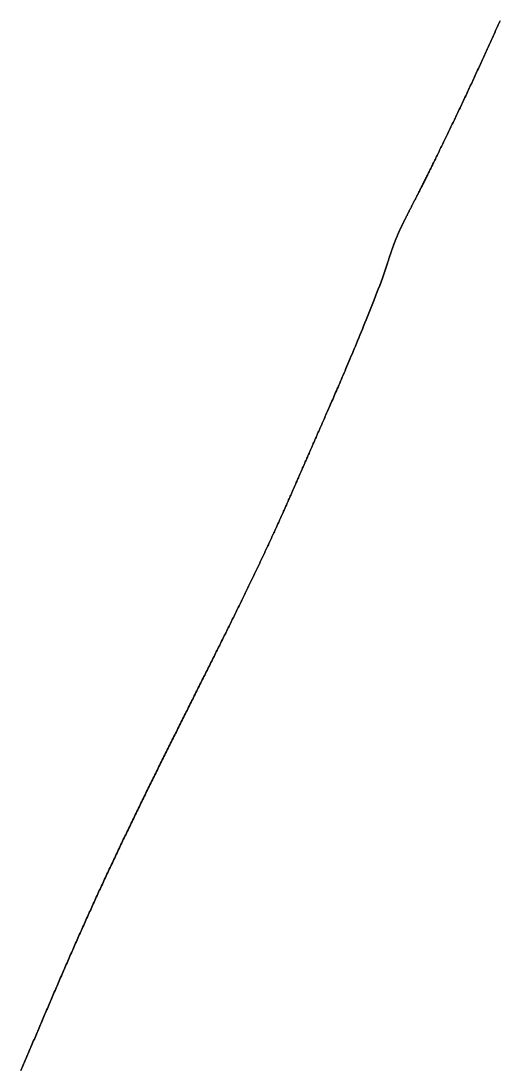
# Model space of a CAD drawing. Header units: inches. Extents: x 130170 to 284068, y 377793 to 804530.
# Drawn here: x 259416.4 to 259445.7, y 738985.9 to 739050.2 of the extents above; entities that cross this region are included whole.
import ezdxf

# ---------------------------------------------------------------- set-up
doc = ezdxf.new("R2010")
doc.units = ezdxf.units.IN
doc.header["$MEASUREMENT"] = 0
doc.layers.add('muni_il', color=7, linetype='Continuous')

msp = doc.modelspace()

# ---------------------------------------------------------------- linework, layer by layer
at = {"layer": 'muni_il'}
for points in [[(259416.413, 738985.907), (259416.453, 738986.002), (259416.493, 738986.097), (259416.534, 738986.193), (259416.574, 738986.288), (259416.615, 738986.384), (259416.655, 738986.48), (259416.696, 738986.576), (259416.737, 738986.672), (259416.777, 738986.768), (259416.818, 738986.865), (259416.859, 738986.961), (259416.9, 738987.058), (259416.941, 738987.155), (259416.982, 738987.252), (259417.023, 738987.349), (259417.064, 738987.446), (259417.106, 738987.543), (259417.147, 738987.641), (259417.188, 738987.738), (259417.23, 738987.836), (259417.271, 738987.934), (259417.313, 738988.032), (259417.354, 738988.13), (259417.396, 738988.228), (259417.438, 738988.326), (259417.479, 738988.424), (259417.521, 738988.523), (259417.563, 738988.621), (259417.605, 738988.72), (259417.647, 738988.818), (259417.689, 738988.917), (259417.731, 738989.016), (259417.773, 738989.115), (259417.815, 738989.214), (259417.857, 738989.313), (259417.899, 738989.412), (259417.942, 738989.511), (259417.984, 738989.611), (259418.026, 738989.71), (259418.069, 738989.809), (259418.111, 738989.909), (259418.154, 738990.008), (259418.196, 738990.108), (259418.239, 738990.207), (259418.282, 738990.307), (259418.325, 738990.407), (259418.367, 738990.507), (259418.41, 738990.607), (259418.453, 738990.706), (259418.496, 738990.806), (259418.539, 738990.906), (259418.582, 738991.006), (259418.625, 738991.106), (259418.668, 738991.206), (259418.711, 738991.306), (259418.754, 738991.407), (259418.798, 738991.507), (259418.841, 738991.607), (259418.884, 738991.707), (259418.928, 738991.807), (259418.971, 738991.908), (259419.015, 738992.008), (259419.058, 738992.108), (259419.102, 738992.208), (259419.145, 738992.309), (259419.189, 738992.409), (259419.233, 738992.509), (259419.277, 738992.61), (259419.32, 738992.71), (259419.364, 738992.811), (259419.408, 738992.911), (259419.452, 738993.011), (259419.496, 738993.112), (259419.54, 738993.212), (259419.584, 738993.313), (259419.628, 738993.413), (259419.673, 738993.513), (259419.717, 738993.614), (259419.761, 738993.714), (259419.806, 738993.815), (259419.85, 738993.915), (259419.895, 738994.016), (259419.939, 738994.116), (259419.984, 738994.217), (259420.029, 738994.317), (259420.073, 738994.417), (259420.118, 738994.518), (259420.163, 738994.618), (259420.208, 738994.719), (259420.253, 738994.819), (259420.298, 738994.92), (259420.343, 738995.02), (259420.388, 738995.121), (259420.433, 738995.221), (259420.478, 738995.321), (259420.524, 738995.422), (259420.569, 738995.523), (259420.614, 738995.623), (259420.66, 738995.723), (259420.705, 738995.824), (259420.751, 738995.924), (259420.797, 738996.025), (259420.842, 738996.125), (259420.888, 738996.226), (259420.934, 738996.326), (259420.98, 738996.427), (259421.026, 738996.527), (259421.072, 738996.628), (259421.118, 738996.728), (259421.164, 738996.829), (259421.21, 738996.93), (259421.257, 738997.03), (259421.303, 738997.131), (259421.349, 738997.231), (259421.396, 738997.332), (259421.443, 738997.433), (259421.489, 738997.533), (259421.536, 738997.634), (259421.583, 738997.734), (259421.629, 738997.835), (259421.676, 738997.936), (259421.723, 738998.036), (259421.77, 738998.137), (259421.818, 738998.238), (259421.865, 738998.339), (259421.912, 738998.44), (259421.959, 738998.54), (259422.007, 738998.641), (259422.054, 738998.742), (259422.102, 738998.843), (259422.15, 738998.944), (259422.197, 738999.045), (259422.245, 738999.146), (259422.293, 738999.247), (259422.341, 738999.348), (259422.389, 738999.449), (259422.437, 738999.55), (259422.485, 738999.651), (259422.533, 738999.752), (259422.581, 738999.854), (259422.63, 738999.955), (259422.678, 739000.056), (259422.726, 739000.157), (259422.775, 739000.259), (259422.824, 739000.36), (259422.872, 739000.461), (259422.921, 739000.563), (259422.97, 739000.664), (259423.019, 739000.766), (259423.068, 739000.867), (259423.117, 739000.969), (259423.166, 739001.07), (259423.215, 739001.172), (259423.264, 739001.273), (259423.313, 739001.375), (259423.363, 739001.477), (259423.412, 739001.578), (259423.461, 739001.68), (259423.511, 739001.782), (259423.56, 739001.884), (259423.61, 739001.986), (259423.66, 739002.087), (259423.709, 739002.189), (259423.759, 739002.291), (259423.809, 739002.393), (259423.859, 739002.495), (259423.909, 739002.597), (259423.959, 739002.699), (259424.009, 739002.801), (259424.059, 739002.903), (259424.109, 739003.005), (259424.159, 739003.107), (259424.209, 739003.209), (259424.259, 739003.311), (259424.31, 739003.413), (259424.36, 739003.515), (259424.41, 739003.617), (259424.46, 739003.719), (259424.511, 739003.821), (259424.561, 739003.923), (259424.612, 739004.025), (259424.662, 739004.128), (259424.713, 739004.23), (259424.763, 739004.332), (259424.814, 739004.434), (259424.864, 739004.536), (259424.915, 739004.638), (259424.965, 739004.74), (259425.016, 739004.842), (259425.067, 739004.944), (259425.117, 739005.046), (259425.168, 739005.147), (259425.218, 739005.249), (259425.269, 739005.351), (259425.32, 739005.453), (259425.37, 739005.555), (259425.421, 739005.656), (259425.472, 739005.758), (259425.522, 739005.86), (259425.573, 739005.961), (259425.623, 739006.063), (259425.674, 739006.164), (259425.724, 739006.265), (259425.775, 739006.367), (259425.826, 739006.468), (259425.876, 739006.569), (259425.926, 739006.67), (259425.977, 739006.771), (259426.027, 739006.872), (259426.078, 739006.973), (259426.128, 739007.074), (259426.178, 739007.175), (259426.229, 739007.275), (259426.279, 739007.376), (259426.329, 739007.476), (259426.379, 739007.576), (259426.429, 739007.677), (259426.48, 739007.777), (259426.529, 739007.877), (259426.58, 739007.977), (259426.629, 739008.076), (259426.679, 739008.176), (259426.729, 739008.275), (259426.779, 739008.375), (259426.829, 739008.474), (259426.878, 739008.573), (259426.928, 739008.672), (259426.977, 739008.771), (259427.027, 739008.87), (259427.076, 739008.968), (259427.125, 739009.067), (259427.174, 739009.165), (259427.224, 739009.263), (259427.273, 739009.361), (259427.322, 739009.459), (259427.371, 739009.556), (259427.419, 739009.654), (259427.468, 739009.751), (259427.517, 739009.848), (259427.565, 739009.945), (259427.614, 739010.042), (259427.662, 739010.139), (259427.71, 739010.235), (259427.758, 739010.331), (259427.806, 739010.427), (259427.854, 739010.523), (259427.902, 739010.619), (259427.95, 739010.715), (259427.998, 739010.81), (259428.045, 739010.905), (259428.093, 739011), (259428.14, 739011.095), (259428.187, 739011.189), (259428.234, 739011.284), (259428.281, 739011.378), (259428.328, 739011.472), (259428.375, 739011.566), (259428.422, 739011.659), (259428.468, 739011.753), (259428.515, 739011.846), (259428.561, 739011.939), (259428.607, 739012.032), (259428.653, 739012.124), (259428.7, 739012.217), (259428.745, 739012.309), (259428.791, 739012.401), (259428.837, 739012.493), (259428.882, 739012.584), (259428.927, 739012.676), (259428.973, 739012.767), (259429.018, 739012.858), (259429.063, 739012.949), (259429.108, 739013.039), (259429.152, 739013.129), (259429.197, 739013.219), (259429.241, 739013.309), (259429.286, 739013.399), (259429.33, 739013.489), (259429.374, 739013.578), (259429.418, 739013.667), (259429.462, 739013.756), (259429.506, 739013.844), (259429.549, 739013.933), (259429.593, 739014.021), (259429.636, 739014.109), (259429.679, 739014.197), (259429.722, 739014.285), (259429.765, 739014.372), (259429.808, 739014.46), (259429.85, 739014.547), (259429.893, 739014.634), (259429.935, 739014.72), (259429.978, 739014.807), (259430.02, 739014.893), (259430.062, 739014.979), (259430.104, 739015.065), (259430.145, 739015.151), (259430.187, 739015.237), (259430.228, 739015.322), (259430.27, 739015.407), (259430.311, 739015.492), (259430.352, 739015.577), (259430.393, 739015.662), (259430.433, 739015.746), (259430.474, 739015.831), (259430.515, 739015.915), (259430.555, 739015.999), (259430.595, 739016.082), (259430.635, 739016.166), (259430.676, 739016.25), (259430.715, 739016.333), (259430.755, 739016.416), (259430.795, 739016.499), (259430.834, 739016.582), (259430.874, 739016.665), (259430.913, 739016.747), (259430.952, 739016.829), (259430.991, 739016.912), (259431.03, 739016.994), (259431.069, 739017.076), (259431.107, 739017.157), (259431.146, 739017.239), (259431.184, 739017.321), (259431.223, 739017.402), (259431.261, 739017.483), (259431.299, 739017.564), (259431.337, 739017.645), (259431.374, 739017.726), (259431.412, 739017.807), (259431.45, 739017.887), (259431.487, 739017.968), (259431.525, 739018.048), (259431.562, 739018.128), (259431.599, 739018.208), (259431.636, 739018.288), (259431.673, 739018.368), (259431.71, 739018.448), (259431.746, 739018.527), (259431.783, 739018.607), (259431.819, 739018.686), (259431.856, 739018.766), (259431.892, 739018.845), (259431.928, 739018.924), (259431.964, 739019.003), (259432, 739019.082), (259432.036, 739019.16), (259432.072, 739019.239), (259432.107, 739019.317), (259432.143, 739019.396), (259432.179, 739019.474), (259432.214, 739019.552), (259432.249, 739019.63), (259432.284, 739019.708), (259432.319, 739019.786), (259432.354, 739019.864), (259432.389, 739019.942), (259432.424, 739020.019), (259432.459, 739020.097), (259432.494, 739020.174), (259432.528, 739020.252), (259432.563, 739020.329), (259432.597, 739020.406), (259432.631, 739020.483), (259432.666, 739020.56), (259432.7, 739020.637), (259432.734, 739020.714), (259432.768, 739020.79), (259432.802, 739020.867), (259432.835, 739020.943), (259432.869, 739021.02), (259432.903, 739021.096), (259432.937, 739021.172), (259432.97, 739021.249), (259433.004, 739021.325), (259433.037, 739021.4), (259433.07, 739021.476), (259433.104, 739021.552), (259433.137, 739021.628), (259433.17, 739021.703), (259433.203, 739021.779), (259433.236, 739021.854), (259433.269, 739021.93), (259433.302, 739022.005), (259433.335, 739022.08), (259433.368, 739022.155), (259433.401, 739022.23), (259433.433, 739022.305), (259433.466, 739022.38), (259433.499, 739022.455), (259433.531, 739022.53), (259433.564, 739022.604), (259433.596, 739022.679), (259433.629, 739022.754), (259433.661, 739022.828), (259433.694, 739022.902), (259433.726, 739022.977), (259433.759, 739023.051), (259433.791, 739023.126), (259433.824, 739023.2), (259433.856, 739023.275), (259433.888, 739023.349), (259433.921, 739023.423), (259433.953, 739023.498), (259433.986, 739023.572), (259434.018, 739023.647), (259434.051, 739023.721), (259434.083, 739023.796), (259434.116, 739023.87), (259434.148, 739023.945), (259434.181, 739024.02), (259434.214, 739024.095), (259434.247, 739024.17), (259434.28, 739024.246), (259434.313, 739024.321), (259434.346, 739024.397), (259434.379, 739024.473), (259434.412, 739024.549), (259434.446, 739024.625), (259434.48, 739024.702), (259434.513, 739024.779), (259434.547, 739024.857), (259434.581, 739024.935), (259434.616, 739025.013), (259434.65, 739025.092), (259434.685, 739025.171), (259434.72, 739025.251), (259434.755, 739025.332), (259434.791, 739025.413), (259434.827, 739025.494), (259434.863, 739025.577), (259434.9, 739025.66), (259434.936, 739025.744), (259434.974, 739025.829), (259435.011, 739025.914), (259435.049, 739026.001), (259435.088, 739026.089), (259435.126, 739026.177), (259435.166, 739026.267), (259435.206, 739026.358), (259435.246, 739026.45), (259435.287, 739026.543), (259435.328, 739026.638), (259435.37, 739026.735), (259435.413, 739026.832), (259435.456, 739026.931), (259435.5, 739027.032), (259435.545, 739027.135), (259435.59, 739027.239), (259435.636, 739027.345), (259435.683, 739027.453), (259435.731, 739027.563), (259435.78, 739027.675), (259435.829, 739027.789), (259435.879, 739027.906), (259435.93, 739028.024), (259435.982, 739028.145), (259436.035, 739028.269), (259436.089, 739028.395), (259436.144, 739028.523), (259436.2, 739028.654), (259436.257, 739028.788), (259436.315, 739028.924), (259436.375, 739029.063), (259436.435, 739029.206), (259436.496, 739029.351), (259436.559, 739029.499), (259436.622, 739029.65), (259436.687, 739029.805), (259436.753, 739029.962), (259436.82, 739030.123), (259436.888, 739030.287), (259436.958, 739030.454), (259437.028, 739030.624), (259437.1, 739030.798), (259437.173, 739030.975), (259437.247, 739031.156), (259437.322, 739031.34), (259437.398, 739031.527), (259437.475, 739031.717), (259437.553, 739031.911), (259437.632, 739032.108), (259437.712, 739032.308), (259437.793, 739032.511), (259437.875, 739032.717), (259437.958, 739032.927), (259438.041, 739033.139), (259438.125, 739033.354), (259438.209, 739033.571), (259438.294, 739033.791), (259438.379, 739034.014), (259438.465, 739034.238), (259438.55, 739034.465), (259438.854, 739035.379), (259438.882, 739035.464), (259438.895, 739035.505), (259438.909, 739035.546), (259438.922, 739035.586), (259438.935, 739035.626), (259438.948, 739035.664), (259438.96, 739035.703), (259438.973, 739035.74), (259438.985, 739035.777), (259438.997, 739035.813), (259439.009, 739035.848), (259439.021, 739035.883), (259439.032, 739035.917), (259439.043, 739035.951), (259439.055, 739035.984), (259439.066, 739036.016), (259439.076, 739036.048), (259439.087, 739036.079), (259439.098, 739036.11), (259439.108, 739036.14), (259439.118, 739036.17), (259439.129, 739036.199), (259439.139, 739036.228), (259439.149, 739036.257), (259439.159, 739036.285), (259439.168, 739036.313), (259439.178, 739036.34), (259439.188, 739036.367), (259439.197, 739036.394), (259439.207, 739036.42), (259439.216, 739036.446), (259439.226, 739036.472), (259439.235, 739036.497), (259439.244, 739036.523), (259439.254, 739036.548), (259439.263, 739036.572), (259439.272, 739036.597), (259439.281, 739036.622), (259439.291, 739036.646), (259439.3, 739036.67), (259439.309, 739036.694), (259439.319, 739036.718), (259439.328, 739036.742), (259439.337, 739036.765), (259439.346, 739036.788), (259439.356, 739036.812), (259439.365, 739036.835), (259439.374, 739036.858), (259439.384, 739036.882), (259439.393, 739036.905), (259439.403, 739036.928), (259439.412, 739036.951), (259439.422, 739036.973), (259439.431, 739036.996), (259439.441, 739037.019), (259439.45, 739037.042), (259439.46, 739037.065), (259439.47, 739037.087), (259439.48, 739037.11), (259439.489, 739037.133), (259439.499, 739037.156), (259439.509, 739037.178), (259439.519, 739037.201), (259439.529, 739037.224), (259439.539, 739037.246), (259439.549, 739037.269), (259439.559, 739037.292), (259439.57, 739037.314), (259439.58, 739037.337), (259439.59, 739037.36), (259439.601, 739037.383), (259439.611, 739037.406), (259439.622, 739037.429), (259439.632, 739037.452), (259439.643, 739037.475), (259439.654, 739037.498), (259439.664, 739037.521), (259439.675, 739037.544), (259439.686, 739037.567), (259439.697, 739037.59), (259439.708, 739037.614), (259439.72, 739037.637), (259439.731, 739037.661), (259439.742, 739037.685), (259439.754, 739037.708), (259439.765, 739037.732), (259439.777, 739037.756), (259439.789, 739037.78), (259439.801, 739037.805), (259439.813, 739037.829), (259439.825, 739037.854), (259439.837, 739037.879), (259439.849, 739037.904), (259439.862, 739037.929), (259439.874, 739037.954), (259439.887, 739037.98), (259439.9, 739038.005), (259439.913, 739038.032), (259439.926, 739038.058), (259439.939, 739038.084), (259439.953, 739038.111), (259439.966, 739038.138), (259439.98, 739038.165), (259439.994, 739038.193), (259440.008, 739038.221), (259440.022, 739038.249), (259440.037, 739038.278), (259440.052, 739038.307), (259440.067, 739038.336), (259440.082, 739038.366), (259440.097, 739038.396), (259440.112, 739038.426), (259440.128, 739038.457), (259440.144, 739038.489), (259440.16, 739038.52), (259440.177, 739038.553), (259440.194, 739038.585), (259440.211, 739038.618), (259440.228, 739038.652), (259440.245, 739038.686), (259440.263, 739038.721), (259440.281, 739038.756), (259440.299, 739038.792), (259440.318, 739038.828), (259440.337, 739038.865), (259440.356, 739038.902), (259440.376, 739038.94), (259440.395, 739038.979), (259440.415, 739039.018), (259440.436, 739039.058), (259440.457, 739039.099), (259440.478, 739039.14), (259440.499, 739039.182), (259440.521, 739039.224), (259440.543, 739039.267), (259440.565, 739039.311), (259440.588, 739039.355), (259440.611, 739039.401), (259440.634, 739039.447), (259440.658, 739039.493), (259440.682, 739039.541), (259440.706, 739039.589), (259440.731, 739039.638), (259440.756, 739039.687), (259440.782, 739039.738), (259440.808, 739039.789), (259440.834, 739039.841), (259440.861, 739039.893), (259440.888, 739039.947), (259440.915, 739040.001), (259440.943, 739040.056), (259440.971, 739040.111), (259440.999, 739040.168), (259441.028, 739040.225), (259441.057, 739040.283), (259441.087, 739040.342), (259441.117, 739040.402), (259441.147, 739040.462), (259441.178, 739040.523), (259441.209, 739040.585), (259441.24, 739040.648), (259441.272, 739040.712), (259441.304, 739040.776), (259441.336, 739040.841), (259441.369, 739040.907), (259441.402, 739040.974), (259441.435, 739041.041), (259441.469, 739041.109), (259441.503, 739041.178), (259441.538, 739041.247), (259441.572, 739041.318), (259441.608, 739041.389), (259441.643, 739041.461), (259441.679, 739041.533), (259441.715, 739041.606), (259441.751, 739041.68), (259441.788, 739041.755), (259441.825, 739041.83), (259441.862, 739041.906), (259441.9, 739041.983), (259441.937, 739042.06), (259441.975, 739042.138), (259442.014, 739042.216), (259442.052, 739042.296), (259442.091, 739042.375), (259442.13, 739042.456), (259442.17, 739042.537), (259442.209, 739042.618), (259442.249, 739042.7), (259442.289, 739042.783), (259442.329, 739042.866), (259442.37, 739042.95), (259442.411, 739043.034), (259442.451, 739043.118), (259442.492, 739043.204), (259442.534, 739043.289), (259442.575, 739043.375), (259442.617, 739043.462), (259442.658, 739043.548), (259442.7, 739043.636), (259442.742, 739043.723), (259442.784, 739043.812), (259442.827, 739043.9), (259442.869, 739043.989), (259442.912, 739044.078), (259442.954, 739044.167), (259442.997, 739044.257), (259443.04, 739044.347), (259443.083, 739044.438), (259443.126, 739044.528), (259443.169, 739044.619), (259443.212, 739044.71), (259443.255, 739044.801), (259443.299, 739044.893), (259443.342, 739044.985), (259443.385, 739045.076), (259443.429, 739045.168), (259443.472, 739045.261), (259443.515, 739045.353), (259443.559, 739045.445), (259443.602, 739045.538), (259443.646, 739045.63), (259443.689, 739045.723), (259443.733, 739045.816), (259443.776, 739045.909), (259443.819, 739046.001), (259443.863, 739046.094), (259443.906, 739046.187), (259443.949, 739046.28), (259443.992, 739046.373), (259444.036, 739046.466), (259444.079, 739046.559), (259444.122, 739046.652), (259444.165, 739046.744), (259444.208, 739046.837), (259444.25, 739046.93), (259444.293, 739047.022), (259444.336, 739047.114), (259444.378, 739047.207), (259444.421, 739047.299), (259444.463, 739047.391), (259444.506, 739047.483), (259444.548, 739047.575), (259444.59, 739047.666), (259444.632, 739047.758), (259444.673, 739047.849), (259444.715, 739047.94), (259444.757, 739048.031), (259444.798, 739048.122), (259444.839, 739048.212), (259444.88, 739048.303), (259444.921, 739048.393), (259444.962, 739048.483), (259445.003, 739048.572), (259445.044, 739048.662), (259445.084, 739048.751), (259445.124, 739048.84), (259445.165, 739048.929), (259445.204, 739049.017), (259445.244, 739049.106), (259445.284, 739049.193), (259445.323, 739049.281), (259445.363, 739049.369), (259445.402, 739049.456), (259445.441, 739049.543), (259445.48, 739049.629), (259445.519, 739049.716), (259445.557, 739049.802), (259445.596, 739049.888), (259445.634, 739049.973), (259445.672, 739050.058), (259445.71, 739050.143), (259445.748, 739050.228)], [(259445.748, 739050.228), (259445.71, 739050.143), (259445.672, 739050.058), (259445.634, 739049.973), (259445.596, 739049.888), (259445.557, 739049.802), (259445.519, 739049.716), (259445.48, 739049.629), (259445.441, 739049.543), (259445.402, 739049.456), (259445.363, 739049.369), (259445.323, 739049.281), (259445.284, 739049.193), (259445.244, 739049.106), (259445.204, 739049.017), (259445.165, 739048.929), (259445.124, 739048.84), (259445.084, 739048.751), (259445.044, 739048.662), (259445.003, 739048.572), (259444.962, 739048.483), (259444.921, 739048.393), (259444.88, 739048.303), (259444.839, 739048.212), (259444.798, 739048.122), (259444.757, 739048.031), (259444.715, 739047.94), (259444.673, 739047.849), (259444.632, 739047.758), (259444.59, 739047.666), (259444.548, 739047.575), (259444.506, 739047.483), (259444.463, 739047.391), (259444.421, 739047.299), (259444.378, 739047.207), (259444.336, 739047.114), (259444.293, 739047.022), (259444.25, 739046.93), (259444.208, 739046.837), (259444.165, 739046.744), (259444.122, 739046.652), (259444.079, 739046.559), (259444.036, 739046.466), (259443.992, 739046.373), (259443.949, 739046.28), (259443.906, 739046.187), (259443.863, 739046.094), (259443.819, 739046.001), (259443.776, 739045.909), (259443.733, 739045.816), (259443.689, 739045.723), (259443.646, 739045.63), (259443.602, 739045.538), (259443.559, 739045.445), (259443.515, 739045.353), (259443.472, 739045.261), (259443.429, 739045.168), (259443.385, 739045.076), (259443.342, 739044.985), (259443.299, 739044.893), (259443.255, 739044.801), (259443.212, 739044.71), (259443.169, 739044.619), (259443.126, 739044.528), (259443.083, 739044.438), (259443.04, 739044.347), (259442.997, 739044.257), (259442.954, 739044.167), (259442.912, 739044.078), (259442.869, 739043.989), (259442.827, 739043.9), (259442.784, 739043.812), (259442.742, 739043.723), (259442.7, 739043.636), (259442.658, 739043.548), (259442.617, 739043.462), (259442.575, 739043.375), (259442.534, 739043.289), (259442.492, 739043.204), (259442.451, 739043.118), (259442.411, 739043.034), (259442.37, 739042.95), (259442.329, 739042.866), (259442.289, 739042.783), (259442.249, 739042.7), (259442.209, 739042.618), (259442.17, 739042.537), (259442.13, 739042.456), (259442.091, 739042.375), (259442.052, 739042.296), (259442.014, 739042.216), (259441.975, 739042.138), (259441.937, 739042.06), (259441.9, 739041.983), (259441.862, 739041.906), (259441.825, 739041.83), (259441.788, 739041.755), (259441.751, 739041.68), (259441.715, 739041.606), (259441.679, 739041.533), (259441.643, 739041.461), (259441.608, 739041.389), (259441.572, 739041.318), (259441.538, 739041.247), (259441.503, 739041.178), (259441.469, 739041.109), (259441.435, 739041.041), (259441.402, 739040.974), (259441.369, 739040.907), (259441.336, 739040.841), (259441.304, 739040.776), (259441.272, 739040.712), (259441.24, 739040.648), (259441.209, 739040.585), (259441.178, 739040.523), (259441.147, 739040.462), (259441.117, 739040.402), (259441.087, 739040.342), (259441.057, 739040.283), (259441.028, 739040.225), (259440.999, 739040.168), (259440.971, 739040.111), (259440.943, 739040.056), (259440.915, 739040.001), (259440.888, 739039.947), (259440.861, 739039.893), (259440.834, 739039.841), (259440.808, 739039.789), (259440.782, 739039.738), (259440.756, 739039.687), (259440.731, 739039.638), (259440.706, 739039.589), (259440.682, 739039.541), (259440.658, 739039.493), (259440.634, 739039.447), (259440.611, 739039.401), (259440.588, 739039.355), (259440.565, 739039.311), (259440.543, 739039.267), (259440.521, 739039.224), (259440.499, 739039.182), (259440.478, 739039.14), (259440.457, 739039.099), (259440.436, 739039.058), (259440.415, 739039.018), (259440.395, 739038.979), (259440.376, 739038.94), (259440.356, 739038.902), (259440.337, 739038.865), (259440.318, 739038.828), (259440.299, 739038.792), (259440.281, 739038.756), (259440.263, 739038.721), (259440.245, 739038.686), (259440.228, 739038.652), (259440.211, 739038.618), (259440.194, 739038.585), (259440.177, 739038.553), (259440.16, 739038.52), (259440.144, 739038.489), (259440.128, 739038.457), (259440.112, 739038.426), (259440.097, 739038.396), (259440.082, 739038.366), (259440.067, 739038.336), (259440.052, 739038.307), (259440.037, 739038.278), (259440.022, 739038.249), (259440.008, 739038.221), (259439.994, 739038.193), (259439.98, 739038.165), (259439.966, 739038.138), (259439.953, 739038.111), (259439.939, 739038.084), (259439.926, 739038.058), (259439.913, 739038.032), (259439.9, 739038.005), (259439.887, 739037.98), (259439.874, 739037.954), (259439.862, 739037.929), (259439.849, 739037.904), (259439.837, 739037.879), (259439.825, 739037.854), (259439.813, 739037.829), (259439.801, 739037.805), (259439.789, 739037.78), (259439.777, 739037.756), (259439.765, 739037.732), (259439.754, 739037.708), (259439.742, 739037.685), (259439.731, 739037.661), (259439.72, 739037.637), (259439.708, 739037.614), (259439.697, 739037.59), (259439.686, 739037.567), (259439.675, 739037.544), (259439.664, 739037.521), (259439.654, 739037.498), (259439.643, 739037.475), (259439.632, 739037.452), (259439.622, 739037.429), (259439.611, 739037.406), (259439.601, 739037.383), (259439.59, 739037.36), (259439.58, 739037.337), (259439.57, 739037.314), (259439.559, 739037.292), (259439.549, 739037.269), (259439.539, 739037.246), (259439.529, 739037.224), (259439.519, 739037.201), (259439.509, 739037.178), (259439.499, 739037.156), (259439.489, 739037.133), (259439.48, 739037.11), (259439.47, 739037.087), (259439.46, 739037.065), (259439.45, 739037.042), (259439.441, 739037.019), (259439.431, 739036.996), (259439.422, 739036.973), (259439.412, 739036.951), (259439.403, 739036.928), (259439.393, 739036.905), (259439.384, 739036.882), (259439.374, 739036.858), (259439.365, 739036.835), (259439.356, 739036.812), (259439.346, 739036.788), (259439.337, 739036.765), (259439.328, 739036.742), (259439.319, 739036.718), (259439.309, 739036.694), (259439.3, 739036.67), (259439.291, 739036.646), (259439.281, 739036.622), (259439.272, 739036.597), (259439.263, 739036.572), (259439.254, 739036.548), (259439.244, 739036.523), (259439.235, 739036.497), (259439.226, 739036.472), (259439.216, 739036.446), (259439.207, 739036.42), (259439.197, 739036.394), (259439.188, 739036.367), (259439.178, 739036.34), (259439.168, 739036.313), (259439.159, 739036.285), (259439.149, 739036.257), (259439.139, 739036.228), (259439.129, 739036.199), (259439.118, 739036.17), (259439.108, 739036.14), (259439.098, 739036.11), (259439.087, 739036.079), (259439.076, 739036.048), (259439.066, 739036.016), (259439.055, 739035.984), (259439.043, 739035.951), (259439.032, 739035.917), (259439.021, 739035.883), (259439.009, 739035.848), (259438.997, 739035.813), (259438.985, 739035.777), (259438.973, 739035.74), (259438.96, 739035.703), (259438.948, 739035.664), (259438.935, 739035.626), (259438.922, 739035.586), (259438.909, 739035.546), (259438.895, 739035.505), (259438.882, 739035.464), (259438.854, 739035.379), (259438.55, 739034.465), (259438.465, 739034.238), (259438.379, 739034.014), (259438.294, 739033.791), (259438.209, 739033.571), (259438.125, 739033.354), (259438.041, 739033.139), (259437.958, 739032.927), (259437.875, 739032.717), (259437.793, 739032.511), (259437.712, 739032.308), (259437.632, 739032.108), (259437.553, 739031.911), (259437.475, 739031.717), (259437.398, 739031.527), (259437.322, 739031.34), (259437.247, 739031.156), (259437.173, 739030.975), (259437.1, 739030.798), (259437.028, 739030.624), (259436.958, 739030.454), (259436.888, 739030.287), (259436.82, 739030.123), (259436.753, 739029.962), (259436.687, 739029.805), (259436.622, 739029.65), (259436.559, 739029.499), (259436.496, 739029.351), (259436.435, 739029.206), (259436.375, 739029.063), (259436.315, 739028.924), (259436.257, 739028.788), (259436.2, 739028.654), (259436.144, 739028.523), (259436.089, 739028.395), (259436.035, 739028.269), (259435.982, 739028.145), (259435.93, 739028.024), (259435.879, 739027.906), (259435.829, 739027.789), (259435.78, 739027.675), (259435.731, 739027.563), (259435.683, 739027.453), (259435.636, 739027.345), (259435.59, 739027.239), (259435.545, 739027.135), (259435.5, 739027.032), (259435.456, 739026.931), (259435.413, 739026.832), (259435.37, 739026.735), (259435.328, 739026.638), (259435.287, 739026.543), (259435.246, 739026.45), (259435.206, 739026.358), (259435.166, 739026.267), (259435.126, 739026.177), (259435.088, 739026.089), (259435.049, 739026.001), (259435.011, 739025.914), (259434.974, 739025.829), (259434.936, 739025.744), (259434.9, 739025.66), (259434.863, 739025.577), (259434.827, 739025.494), (259434.791, 739025.413), (259434.755, 739025.332), (259434.72, 739025.251), (259434.685, 739025.171), (259434.65, 739025.092), (259434.616, 739025.013), (259434.581, 739024.935), (259434.547, 739024.857), (259434.513, 739024.779), (259434.48, 739024.702), (259434.446, 739024.625), (259434.412, 739024.549), (259434.379, 739024.473), (259434.346, 739024.397), (259434.313, 739024.321), (259434.28, 739024.246), (259434.247, 739024.17), (259434.214, 739024.095), (259434.181, 739024.02), (259434.148, 739023.945), (259434.116, 739023.87), (259434.083, 739023.796), (259434.051, 739023.721), (259434.018, 739023.647), (259433.986, 739023.572), (259433.953, 739023.498), (259433.921, 739023.423), (259433.888, 739023.349), (259433.856, 739023.275), (259433.824, 739023.2), (259433.791, 739023.126), (259433.759, 739023.051), (259433.726, 739022.977), (259433.694, 739022.902), (259433.661, 739022.828), (259433.629, 739022.754), (259433.596, 739022.679), (259433.564, 739022.604), (259433.531, 739022.53), (259433.499, 739022.455), (259433.466, 739022.38), (259433.433, 739022.305), (259433.401, 739022.23), (259433.368, 739022.155), (259433.335, 739022.08), (259433.302, 739022.005), (259433.269, 739021.93), (259433.236, 739021.854), (259433.203, 739021.779), (259433.17, 739021.703), (259433.137, 739021.628), (259433.104, 739021.552), (259433.07, 739021.476), (259433.037, 739021.4), (259433.004, 739021.325), (259432.97, 739021.249), (259432.937, 739021.172), (259432.903, 739021.096), (259432.869, 739021.02), (259432.835, 739020.943), (259432.802, 739020.867), (259432.768, 739020.79), (259432.734, 739020.714), (259432.7, 739020.637), (259432.666, 739020.56), (259432.631, 739020.483), (259432.597, 739020.406), (259432.563, 739020.329), (259432.528, 739020.252), (259432.494, 739020.174), (259432.459, 739020.097), (259432.424, 739020.019), (259432.389, 739019.942), (259432.354, 739019.864), (259432.319, 739019.786), (259432.284, 739019.708), (259432.249, 739019.63), (259432.214, 739019.552), (259432.179, 739019.474), (259432.143, 739019.396), (259432.107, 739019.317), (259432.072, 739019.239), (259432.036, 739019.16), (259432, 739019.082), (259431.964, 739019.003), (259431.928, 739018.924), (259431.892, 739018.845), (259431.856, 739018.766), (259431.819, 739018.686), (259431.783, 739018.607), (259431.746, 739018.527), (259431.71, 739018.448), (259431.673, 739018.368), (259431.636, 739018.288), (259431.599, 739018.208), (259431.562, 739018.128), (259431.525, 739018.048), (259431.487, 739017.968), (259431.45, 739017.887), (259431.412, 739017.807), (259431.374, 739017.726), (259431.337, 739017.645), (259431.299, 739017.564), (259431.261, 739017.483), (259431.223, 739017.402), (259431.184, 739017.321), (259431.146, 739017.239), (259431.107, 739017.157), (259431.069, 739017.076), (259431.03, 739016.994), (259430.991, 739016.912), (259430.952, 739016.829), (259430.913, 739016.747), (259430.874, 739016.665), (259430.834, 739016.582), (259430.795, 739016.499), (259430.755, 739016.416), (259430.715, 739016.333), (259430.676, 739016.25), (259430.635, 739016.166), (259430.595, 739016.082), (259430.555, 739015.999), (259430.515, 739015.915), (259430.474, 739015.831), (259430.433, 739015.746), (259430.393, 739015.662), (259430.352, 739015.577), (259430.311, 739015.492), (259430.27, 739015.407), (259430.228, 739015.322), (259430.187, 739015.237), (259430.145, 739015.151), (259430.104, 739015.065), (259430.062, 739014.979), (259430.02, 739014.893), (259429.978, 739014.807), (259429.935, 739014.72), (259429.893, 739014.634), (259429.85, 739014.547), (259429.808, 739014.46), (259429.765, 739014.372), (259429.722, 739014.285), (259429.679, 739014.197), (259429.636, 739014.109), (259429.593, 739014.021), (259429.549, 739013.933), (259429.506, 739013.844), (259429.462, 739013.756), (259429.418, 739013.667), (259429.374, 739013.578), (259429.33, 739013.489), (259429.286, 739013.399), (259429.241, 739013.309), (259429.197, 739013.219), (259429.152, 739013.129), (259429.108, 739013.039), (259429.063, 739012.949), (259429.018, 739012.858), (259428.973, 739012.767), (259428.927, 739012.676), (259428.882, 739012.584), (259428.837, 739012.493), (259428.791, 739012.401), (259428.745, 739012.309), (259428.7, 739012.217), (259428.653, 739012.124), (259428.607, 739012.032), (259428.561, 739011.939), (259428.515, 739011.846), (259428.468, 739011.753), (259428.422, 739011.659), (259428.375, 739011.566), (259428.328, 739011.472), (259428.281, 739011.378), (259428.234, 739011.284), (259428.187, 739011.189), (259428.14, 739011.095), (259428.093, 739011), (259428.045, 739010.905), (259427.998, 739010.81), (259427.95, 739010.715), (259427.902, 739010.619), (259427.854, 739010.523), (259427.806, 739010.427), (259427.758, 739010.331), (259427.71, 739010.235), (259427.662, 739010.139), (259427.614, 739010.042), (259427.565, 739009.945), (259427.517, 739009.848), (259427.468, 739009.751), (259427.419, 739009.654), (259427.371, 739009.556), (259427.322, 739009.459), (259427.273, 739009.361), (259427.224, 739009.263), (259427.174, 739009.165), (259427.125, 739009.067), (259427.076, 739008.968), (259427.027, 739008.87), (259426.977, 739008.771), (259426.928, 739008.672), (259426.878, 739008.573), (259426.829, 739008.474), (259426.779, 739008.375), (259426.729, 739008.275), (259426.679, 739008.176), (259426.629, 739008.076), (259426.58, 739007.977), (259426.529, 739007.877), (259426.48, 739007.777), (259426.429, 739007.677), (259426.379, 739007.576), (259426.329, 739007.476), (259426.279, 739007.376), (259426.229, 739007.275), (259426.178, 739007.175), (259426.128, 739007.074), (259426.078, 739006.973), (259426.027, 739006.872), (259425.977, 739006.771), (259425.926, 739006.67), (259425.876, 739006.569), (259425.826, 739006.468), (259425.775, 739006.367), (259425.724, 739006.265), (259425.674, 739006.164), (259425.623, 739006.063), (259425.573, 739005.961), (259425.522, 739005.86), (259425.472, 739005.758), (259425.421, 739005.656), (259425.37, 739005.555), (259425.32, 739005.453), (259425.269, 739005.351), (259425.218, 739005.249), (259425.168, 739005.147), (259425.117, 739005.046), (259425.067, 739004.944), (259425.016, 739004.842), (259424.965, 739004.74), (259424.915, 739004.638), (259424.864, 739004.536), (259424.814, 739004.434), (259424.763, 739004.332), (259424.713, 739004.23), (259424.662, 739004.128), (259424.612, 739004.025), (259424.561, 739003.923), (259424.511, 739003.821), (259424.46, 739003.719), (259424.41, 739003.617), (259424.36, 739003.515), (259424.31, 739003.413), (259424.259, 739003.311), (259424.209, 739003.209), (259424.159, 739003.107), (259424.109, 739003.005), (259424.059, 739002.903), (259424.009, 739002.801), (259423.959, 739002.699), (259423.909, 739002.597), (259423.859, 739002.495), (259423.809, 739002.393), (259423.759, 739002.291), (259423.709, 739002.189), (259423.66, 739002.087), (259423.61, 739001.986), (259423.56, 739001.884), (259423.511, 739001.782), (259423.461, 739001.68), (259423.412, 739001.578), (259423.363, 739001.477), (259423.313, 739001.375), (259423.264, 739001.273), (259423.215, 739001.172), (259423.166, 739001.07), (259423.117, 739000.969), (259423.068, 739000.867), (259423.019, 739000.766), (259422.97, 739000.664), (259422.921, 739000.563), (259422.872, 739000.461), (259422.824, 739000.36), (259422.775, 739000.259), (259422.726, 739000.157), (259422.678, 739000.056), (259422.63, 738999.955), (259422.581, 738999.854), (259422.533, 738999.752), (259422.485, 738999.651), (259422.437, 738999.55), (259422.389, 738999.449), (259422.341, 738999.348), (259422.293, 738999.247), (259422.245, 738999.146), (259422.197, 738999.045), (259422.15, 738998.944), (259422.102, 738998.843), (259422.054, 738998.742), (259422.007, 738998.641), (259421.959, 738998.54), (259421.912, 738998.44), (259421.865, 738998.339), (259421.818, 738998.238), (259421.77, 738998.137), (259421.723, 738998.036), (259421.676, 738997.936), (259421.629, 738997.835), (259421.583, 738997.734), (259421.536, 738997.634), (259421.489, 738997.533), (259421.443, 738997.433), (259421.396, 738997.332), (259421.349, 738997.231), (259421.303, 738997.131), (259421.257, 738997.03), (259421.21, 738996.93), (259421.164, 738996.829), (259421.118, 738996.728), (259421.072, 738996.628), (259421.026, 738996.527), (259420.98, 738996.427), (259420.934, 738996.326), (259420.888, 738996.226), (259420.842, 738996.125), (259420.797, 738996.025), (259420.751, 738995.924), (259420.705, 738995.824), (259420.66, 738995.723), (259420.614, 738995.623), (259420.569, 738995.523), (259420.524, 738995.422), (259420.478, 738995.321), (259420.433, 738995.221), (259420.388, 738995.121), (259420.343, 738995.02), (259420.298, 738994.92), (259420.253, 738994.819), (259420.208, 738994.719), (259420.163, 738994.618), (259420.118, 738994.518), (259420.073, 738994.417), (259420.029, 738994.317), (259419.984, 738994.217), (259419.939, 738994.116), (259419.895, 738994.016), (259419.85, 738993.915), (259419.806, 738993.815), (259419.761, 738993.714), (259419.717, 738993.614), (259419.673, 738993.513), (259419.628, 738993.413), (259419.584, 738993.313), (259419.54, 738993.212), (259419.496, 738993.112), (259419.452, 738993.011), (259419.408, 738992.911), (259419.364, 738992.811), (259419.32, 738992.71), (259419.277, 738992.61), (259419.233, 738992.509), (259419.189, 738992.409), (259419.145, 738992.309), (259419.102, 738992.208), (259419.058, 738992.108), (259419.015, 738992.008), (259418.971, 738991.908), (259418.928, 738991.807), (259418.884, 738991.707), (259418.841, 738991.607), (259418.798, 738991.507), (259418.754, 738991.407), (259418.711, 738991.306), (259418.668, 738991.206), (259418.625, 738991.106), (259418.582, 738991.006), (259418.539, 738990.906), (259418.496, 738990.806), (259418.453, 738990.706), (259418.41, 738990.607), (259418.367, 738990.507), (259418.325, 738990.407), (259418.282, 738990.307), (259418.239, 738990.207), (259418.196, 738990.108), (259418.154, 738990.008), (259418.111, 738989.909), (259418.069, 738989.809), (259418.026, 738989.71), (259417.984, 738989.611), (259417.942, 738989.511), (259417.899, 738989.412), (259417.857, 738989.313), (259417.815, 738989.214), (259417.773, 738989.115), (259417.731, 738989.016), (259417.689, 738988.917), (259417.647, 738988.818), (259417.605, 738988.72), (259417.563, 738988.621), (259417.521, 738988.523), (259417.479, 738988.424), (259417.438, 738988.326), (259417.396, 738988.228), (259417.354, 738988.13), (259417.313, 738988.032), (259417.271, 738987.934), (259417.23, 738987.836), (259417.188, 738987.738), (259417.147, 738987.641), (259417.106, 738987.543), (259417.064, 738987.446), (259417.023, 738987.349), (259416.982, 738987.252), (259416.941, 738987.155), (259416.9, 738987.058), (259416.859, 738986.961), (259416.818, 738986.865), (259416.777, 738986.768), (259416.737, 738986.672), (259416.696, 738986.576), (259416.655, 738986.48), (259416.615, 738986.384), (259416.574, 738986.288), (259416.534, 738986.193), (259416.493, 738986.097), (259416.453, 738986.002), (259416.413, 738985.907)]]:
    msp.add_lwpolyline(points, dxfattribs=at)

doc.saveas('drawing.dxf')
